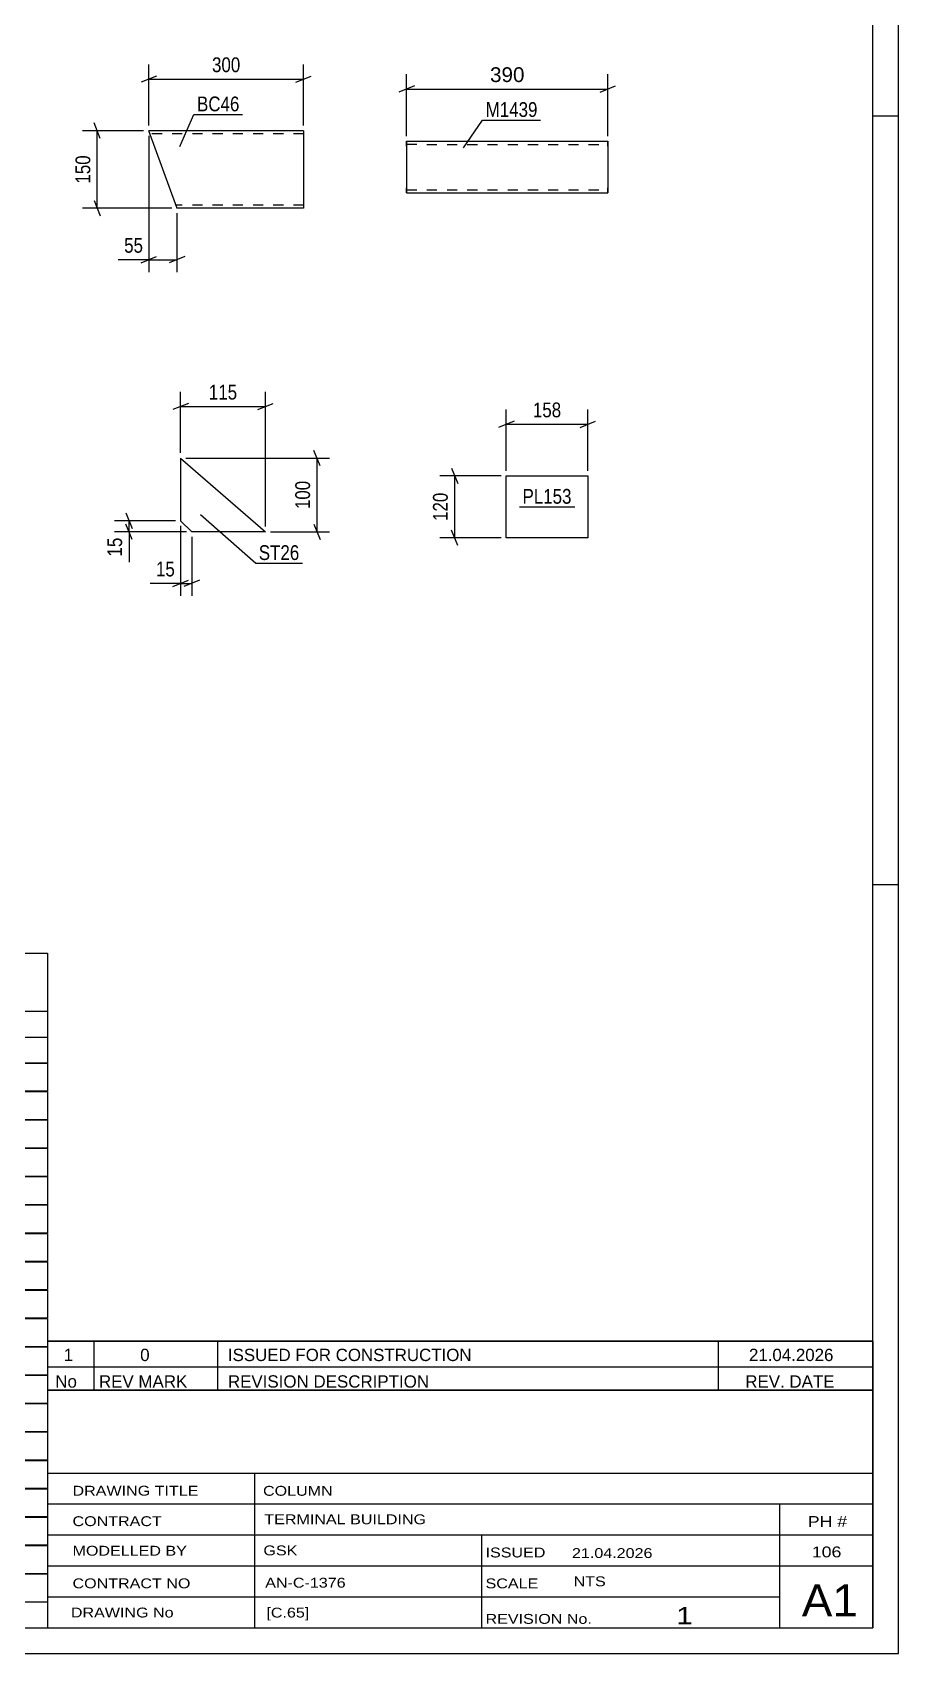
# Model space of a CAD drawing. Header units: millimetres. Extents: x 0 to 841, y 0 to 1249.
# Drawn here: x 673.1 to 841, y 0 to 314.2 of the extents above; entities that cross this region are included whole.
import ezdxf

# ---------------------------------------------------------------- set-up
doc = ezdxf.new("R2010")
doc.units = ezdxf.units.MM
doc.linetypes.add('DXK_LINE_DOT2', pattern=[3.9198, 1.9599, -1.9599])
doc.styles.add('Arial', font='ARIAL.TTF', dxfattribs={"height": 0.2})
doc.styles.add('Arial Narrow', font='ARIALN.TTF', dxfattribs={"height": 0.2})

# ---------------------------------------------------------------- blocks, each defined once
blk = doc.blocks.new('Unknown-284856767-1127')
at = {"color": 5, "linetype": 'Continuous'}
for p, q in [((841, 0), (841, 594)), ((836, 5), (836, 589)), ((841, 298), (836, 298)), ((841, 149), (836, 149)), ((5, 5), (836, 5)), ((0, 0), (841, 0))]:
    blk.add_line(p, q, dxfattribs=at)
blk = doc.blocks.new('Part-284856767-6835 - 6831')
at = {"color": 2, "linetype": 'Continuous'}
for p, q in [((764.96, 216.28), (764.96, 228.28)), ((764.96, 228.28), (780.77, 228.28)), ((780.77, 228.28), (780.77, 216.28)), ((780.77, 216.28), (764.96, 216.28))]:
    blk.add_line(p, q, dxfattribs=at)
blk = doc.blocks.new('Part-284856767-6868 - 6862')
at = {"color": 2, "linetype": 'Continuous'}
for p, q in [((745.64, 293.14), (745.64, 293.14)), ((745.64, 293.14), (784.64, 293.13)), ((745.64, 293.05), (745.64, 293.14)), ((745.64, 292.79), (745.64, 293.05)), ((745.64, 292.4), (745.64, 292.79)), ((745.64, 292.4), (745.64, 283.88)), ((784.64, 293.13), (784.64, 293.13)), ((784.64, 293.13), (784.64, 293.04)), ((784.64, 293.04), (784.64, 292.78)), ((784.64, 292.78), (784.64, 292.39)), ((784.64, 292.39), (784.64, 283.87)), ((745.64, 283.5), (745.64, 283.88)), ((745.64, 283.24), (745.64, 283.5)), ((745.64, 283.14), (745.64, 283.24)), ((745.64, 283.14), (745.64, 283.14)), ((745.64, 283.14), (784.64, 283.13)), ((784.64, 283.87), (784.64, 283.48)), ((784.64, 283.48), (784.64, 283.22)), ((784.64, 283.22), (784.64, 283.13)), ((784.64, 283.13), (784.64, 283.13))]:
    blk.add_line(p, q, dxfattribs=at)
at = {"color": 7, "linetype": 'DXK_LINE_DOT2'}
for p, q in [((745.64, 293.14), (784.64, 293.13)), ((745.64, 293.14), (745.64, 293.05)), ((745.64, 293.05), (745.64, 292.79)), ((745.64, 292.79), (745.64, 292.4)), ((745.64, 292.54), (745.64, 292.54)), ((745.64, 292.54), (784.64, 292.53)), ((745.64, 292.54), (784.64, 292.53)), ((745.64, 292.5), (745.64, 292.54)), ((745.64, 292.5), (745.64, 292.54)), ((745.64, 292.5), (745.64, 284.11)), ((745.64, 292.4), (745.64, 292.5)), ((745.64, 292.4), (745.64, 283.79)), ((745.64, 292.37), (745.64, 292.4)), ((745.64, 292.17), (745.64, 292.37)), ((784.64, 293.04), (784.64, 293.13)), ((784.64, 292.78), (784.64, 293.04)), ((784.64, 292.53), (784.64, 292.78)), ((784.64, 292.53), (784.64, 283.78)), ((784.64, 292.53), (784.64, 292.53)), ((784.64, 292.49), (784.64, 292.53)), ((784.64, 292.49), (784.64, 292.53)), ((784.64, 292.49), (784.64, 284.1)), ((784.64, 292.39), (784.64, 292.49)), ((784.64, 292.36), (784.64, 292.39)), ((784.64, 292.16), (784.64, 292.36)), ((745.64, 292.17), (745.64, 283.92)), ((784.64, 292.16), (784.64, 283.91)), ((745.64, 283.92), (745.64, 284.11)), ((745.64, 283.92), (745.64, 283.79)), ((745.64, 283.79), (745.64, 283.92)), ((745.64, 283.79), (745.64, 283.74)), ((745.64, 283.74), (745.64, 283.79)), ((745.64, 283.79), (745.64, 283.5)), ((745.64, 283.74), (745.64, 283.74)), ((745.64, 283.74), (784.64, 283.73)), ((745.64, 283.74), (784.64, 283.73)), ((745.64, 283.5), (745.64, 283.24)), ((745.64, 283.24), (745.64, 283.14)), ((745.64, 283.14), (784.64, 283.13)), ((784.64, 283.91), (784.64, 284.1)), ((784.64, 283.91), (784.64, 283.78)), ((784.64, 283.78), (784.64, 283.91)), ((784.64, 283.78), (784.64, 283.73)), ((784.64, 283.73), (784.64, 283.78)), ((784.64, 283.48), (784.64, 283.78)), ((784.64, 283.73), (784.64, 283.73)), ((784.64, 283.22), (784.64, 283.48)), ((784.64, 283.13), (784.64, 283.22))]:
    blk.add_line(p, q, dxfattribs=at)
blk = doc.blocks.new('Part-284856767-6986 - 6980')
at = {"color": 2, "linetype": 'Continuous'}
for p, q in [((701.84, 231.72), (701.84, 219.58)), ((701.84, 231.72), (718.27, 217.44)), ((701.84, 219.58), (703.98, 217.44)), ((718.27, 217.44), (703.98, 217.44))]:
    blk.add_line(p, q, dxfattribs=at)
blk = doc.blocks.new('Part-284856767-6924 - 6917')
at = {"color": 2, "linetype": 'Continuous'}
for p, q in [((725.67, 295.18), (695.67, 295.18)), ((701.09, 280.27), (695.67, 295.18)), ((725.67, 295.18), (725.67, 280.18)), ((701.13, 280.18), (701.09, 280.27)), ((725.67, 280.18), (701.13, 280.18))]:
    blk.add_line(p, q, dxfattribs=at)
at = {"color": 7, "linetype": 'DXK_LINE_DOT2'}
for p, q in [((725.67, 294.58), (695.89, 294.58)), ((700.91, 280.78), (700.89, 280.82)), ((725.67, 280.78), (700.91, 280.78)), ((725.67, 280.78), (725.67, 280.82))]:
    blk.add_line(p, q, dxfattribs=at)
blk = doc.blocks.new('StraightDimension-284856767-6837 - 6831')
at = {"color": 7, "linetype": 'Continuous'}
for p, q in [((754.36, 229.78), (755.56, 226.78)), ((763.96, 228.28), (752.11, 228.28)), ((754.96, 216.28), (754.96, 228.28)), ((755.56, 214.78), (754.36, 217.78)), ((763.96, 216.28), (752.11, 216.28))]:
    blk.add_line(p, q, dxfattribs=at)
at = {"color": 0}
blk.add_wipeout([(754.21, 225.62), (750.01, 225.62), (750.01, 218.94), (754.21, 218.94)], dxfattribs=at)
at = {"color": 3, "style": 'Arial Narrow'}
blk.add_text('120', height=2.863, rotation=90.0002, dxfattribs=at).set_placement((753.61, 219.54))
blk = doc.blocks.new('StraightDimension-284856767-6848 - 6831')
at = {"color": 7, "linetype": 'Continuous'}
for p, q in [((766.46, 238.88), (763.46, 237.68)), ((764.96, 229.28), (764.96, 241.13)), ((779.27, 237.68), (782.27, 238.88)), ((780.77, 229.28), (780.77, 241.13)), ((764.96, 238.28), (780.77, 238.28))]:
    blk.add_line(p, q, dxfattribs=at)
at = {"color": 0}
blk.add_wipeout([(776.21, 239.03), (776.21, 243.23), (769.52, 243.23), (769.52, 239.03)], dxfattribs=at)
at = {"color": 3, "style": 'Arial Narrow'}
blk.add_text('158', height=2.863, dxfattribs=at).set_placement((770.12, 239.63))
blk = doc.blocks.new('StraightDimension-284856767-6870 - 6862')
at = {"color": 7, "linetype": 'Continuous'}
for p, q in [((745.64, 294.14), (745.64, 306.11)), ((784.64, 294.13), (784.64, 306.11)), ((747.14, 303.86), (744.14, 302.66)), ((745.64, 303.26), (784.64, 303.26)), ((783.14, 302.66), (786.14, 303.86))]:
    blk.add_line(p, q, dxfattribs=at)
at = {"color": 0}
blk.add_wipeout([(769.08, 304.01), (769.08, 308.21), (761.21, 308.21), (761.21, 304.01)], dxfattribs=at)
at = {"color": 3, "style": 'Arial'}
blk.add_text('390', height=2.865, dxfattribs=at).set_placement((761.81, 304.61))
blk = doc.blocks.new('StraightDimension-284856767-7000 - 6980')
at = {"color": 7, "linetype": 'Continuous'}
for p, q in [((691.24, 221.08), (692.44, 218.08)), ((700.84, 219.58), (688.99, 219.58)), ((702.98, 217.44), (688.99, 217.44)), ((692.44, 215.94), (691.24, 218.94)), ((691.84, 217.44), (691.84, 219.58))]:
    blk.add_line(p, q, dxfattribs=at)
at = {"color": 0}
blk.add_wipeout([(691.09, 216.91), (686.89, 216.91), (686.89, 212.05), (691.09, 212.05)], dxfattribs=at)
at = {"color": 7, "linetype": 'Continuous'}
blk.add_line((691.84, 217.44), (691.84, 211.53), dxfattribs=at)
blk.add_line((691.84, 217.44), (691.84, 211.53), dxfattribs=at)
at = {"color": 3, "style": 'Arial Narrow'}
blk.add_text('15', height=2.863, rotation=90.0002, dxfattribs=at).set_placement((690.49, 212.65))
blk = doc.blocks.new('StraightDimension-284856767-6988 - 6980')
at = {"color": 7, "linetype": 'Continuous'}
for p, q in [((728.87, 230.22), (727.67, 233.22)), ((702.84, 231.72), (730.67, 231.72)), ((728.27, 217.44), (728.27, 231.72)), ((719.27, 217.44), (730.67, 217.44)), ((727.67, 218.94), (728.87, 215.94))]:
    blk.add_line(p, q, dxfattribs=at)
at = {"color": 0}
blk.add_wipeout([(727.52, 227.92), (723.32, 227.92), (723.32, 221.24), (727.52, 221.24)], dxfattribs=at)
at = {"color": 3, "style": 'Arial Narrow'}
blk.add_text('100', height=2.863, rotation=90.0002, dxfattribs=at).set_placement((726.92, 221.84))
blk = doc.blocks.new('StraightDimension-284856767-7011 - 6980')
at = {"color": 7, "linetype": 'Continuous'}
for p, q in [((703.34, 242.32), (700.34, 241.12)), ((701.84, 232.72), (701.84, 244.57)), ((716.77, 241.12), (719.77, 242.32)), ((718.27, 218.44), (718.27, 244.57)), ((701.84, 241.72), (718.27, 241.72))]:
    blk.add_line(p, q, dxfattribs=at)
at = {"color": 0}
blk.add_wipeout([(713.4, 242.47), (713.4, 246.67), (706.71, 246.67), (706.71, 242.47)], dxfattribs=at)
at = {"color": 3, "style": 'Arial Narrow'}
blk.add_text('115', height=2.863, dxfattribs=at).set_placement((707.31, 243.07))
blk = doc.blocks.new('StraightDimension-284856767-7021 - 6980')
at = {"color": 7, "linetype": 'Continuous'}
for p, q in [((701.84, 218.58), (701.84, 205.04)), ((703.98, 216.44), (703.98, 205.04)), ((700.34, 206.84), (703.34, 208.04)), ((701.84, 207.44), (703.98, 207.44)), ((705.48, 208.04), (702.48, 206.84))]:
    blk.add_line(p, q, dxfattribs=at)
at = {"color": 0}
blk.add_wipeout([(701.32, 208.19), (701.32, 212.39), (696.46, 212.39), (696.46, 208.19)], dxfattribs=at)
at = {"color": 7, "linetype": 'Continuous'}
blk.add_line((701.84, 207.44), (695.93, 207.44), dxfattribs=at)
blk.add_line((701.84, 207.44), (695.93, 207.44), dxfattribs=at)
at = {"color": 3, "style": 'Arial Narrow'}
blk.add_text('15', height=2.863, dxfattribs=at).set_placement((697.06, 208.79))
blk = doc.blocks.new('StraightDimension-284856767-6944 - 6917')
at = {"color": 7, "linetype": 'Continuous'}
for p, q in [((686.27, 293.68), (685.07, 296.68)), ((694.67, 295.18), (682.82, 295.18)), ((685.67, 280.18), (685.67, 295.18)), ((700.13, 280.18), (682.82, 280.18)), ((685.07, 281.68), (686.27, 278.68))]:
    blk.add_line(p, q, dxfattribs=at)
at = {"color": 0}
blk.add_wipeout([(684.92, 291.02), (680.72, 291.02), (680.72, 284.33), (684.92, 284.33)], dxfattribs=at)
at = {"color": 3, "style": 'Arial Narrow'}
blk.add_text('150', height=2.863, rotation=90.0002, dxfattribs=at).set_placement((684.32, 284.93))
blk = doc.blocks.new('StraightDimension-284856767-6966 - 6917')
at = {"color": 7, "linetype": 'Continuous'}
for p, q in [((695.67, 296.18), (695.67, 308.03)), ((725.67, 296.18), (725.67, 308.03)), ((697.17, 305.78), (694.17, 304.58)), ((695.67, 305.18), (725.67, 305.18)), ((724.17, 304.58), (727.17, 305.78))]:
    blk.add_line(p, q, dxfattribs=at)
at = {"color": 0}
blk.add_wipeout([(714.01, 305.93), (714.01, 310.13), (707.32, 310.13), (707.32, 305.93)], dxfattribs=at)
at = {"color": 3, "style": 'Arial Narrow'}
blk.add_text('300', height=2.863, dxfattribs=at).set_placement((707.92, 306.53))
blk = doc.blocks.new('StraightDimension-284856767-6926 - 6917')
at = {"color": 7, "linetype": 'Continuous'}
for p, q in [((695.67, 294.18), (695.67, 267.78)), ((701.13, 279.18), (701.13, 267.78)), ((694.17, 269.58), (697.17, 270.78)), ((702.63, 270.78), (699.63, 269.58)), ((695.67, 270.18), (701.13, 270.18))]:
    blk.add_line(p, q, dxfattribs=at)
at = {"color": 0}
blk.add_wipeout([(695.14, 270.93), (695.14, 275.13), (690.29, 275.13), (690.29, 270.93)], dxfattribs=at)
at = {"color": 7, "linetype": 'Continuous'}
blk.add_line((695.67, 270.18), (689.76, 270.18), dxfattribs=at)
blk.add_line((695.67, 270.18), (689.76, 270.18), dxfattribs=at)
at = {"color": 3, "style": 'Arial Narrow'}
blk.add_text('55', height=2.863, dxfattribs=at).set_placement((690.89, 271.53))
blk = doc.blocks.new('Unknown-284856767-14928')
at = {"color": 7, "linetype": 'Continuous'}
for p, q in [((676, 51.05), (676, 5)), ((676, 51.05), (836, 51.05)), ((836, 51), (836, 5)), ((676, 35), (836, 35)), ((716.14, 35), (716.14, 5)), ((676, 29), (836, 29)), ((818, 5.05), (818, 29.05)), ((676, 23), (836, 23)), ((760.14, 23), (760.14, 5)), ((676, 17), (836, 17)), ((676, 11), (818, 11)), ((676, 5), (836, 5))]:
    blk.add_line(p, q, dxfattribs=at)
at = {"color": 7, "style": 'Arial Narrow'}
for s, height, width, p in [('DRAWING TITLE', 1.9089, 1.425378, (680.88, 30.61)), ('COLUMN', 1.909, 1.425378, (717.81, 30.59)), ('CONTRACT', 1.909, 1.425378, (680.88, 24.71)), ('TERMINAL BUILDING', 1.9089, 1.425378, (718.06, 25.07)), ('MODELLED BY', 1.9089, 1.425378, (680.88, 18.98)), ('GSK', 1.909, 1.425378, (717.88, 19.04)), ('ISSUED', 1.909, 1.425378, (760.94, 18.64)), ('21.04.2026', 1.909, 1.425378, (777.69, 18.52)), ('CONTRACT NO', 1.9089, 1.425378, (680.88, 12.66)), ('AN-C-1376', 1.909, 1.425378, (718.23, 12.78)), ('SCALE', 1.909, 1.425378, (760.94, 12.65)), ('A1', 6.204, 1.25, (822.24, 7.2)), ('DRAWING No', 1.909, 1.425378, (680.56, 7)), ('[C.65]', 1.909, 1.425378, (718.46, 6.99)), ('REVISION No.', 1.9089, 1.425378, (760.94, 5.77)), ('1', 3.34, 1.5, (797.91, 5.68))]:
    blk.add_text(s, height=height, dxfattribs=dict(at, width=width)).set_placement(p)
at = {"color": 7, "linetype": 'Continuous', "style": 'Arial Narrow'}
for s, height, width, p in [('PH #', 2.1, 1.42538, (823.4, 24.55)), ('106', 2.1, 1.42538, (824.19, 18.65)), ('NTS', 1.909, 1.425378, (778, 13.05))]:
    blk.add_text(s, height=height, dxfattribs=dict(at, width=width)).set_placement(p)
blk = doc.blocks.new('Unknown-284856767-14929')
at = {"color": 7, "linetype": 'Continuous'}
for p, q in [((516, 135.75), (676, 135.75)), ((516, 124.5), (516, 135.75)), ((676, 135.75), (676, 124.5)), ((516, 124.5), (676, 124.5)), ((516, 124.5), (516, 119.5)), ((676, 124.5), (676, 119.5)), ((516, 119.5), (676, 119.5)), ((516, 119.5), (516, 114.5)), ((540, 119.5), (540, 114.5)), ((575.5, 119.5), (575.5, 114.5)), ((601.5, 119.5), (601.5, 114.5)), ((614.5, 119.5), (614.5, 114.5)), ((632, 119.5), (632, 114.5)), ((654, 119.5), (654, 114.5)), ((676, 119.5), (676, 114.5)), ((516, 114.5), (676, 114.5)), ((516, 114.45), (516, 109.05)), ((516, 114.45), (676, 114.45)), ((540, 114.5), (540, 109)), ((575.5, 114.5), (575.5, 109)), ((601.5, 114.5), (601.5, 109)), ((614.5, 114.5), (614.5, 109)), ((632, 114.5), (632, 109)), ((654, 114.5), (654, 109)), ((676, 114.45), (676, 109.05)), ((516, 109.05), (676, 109.05)), ((516, 108.95), (516, 103.55)), ((516, 108.95), (676, 108.95)), ((540, 109), (540, 103.5)), ((575.5, 109), (575.5, 103.5)), ((601.5, 109), (601.5, 103.5)), ((614.5, 109), (614.5, 103.5)), ((632, 109), (632, 103.5)), ((654, 109), (654, 103.5)), ((676, 108.95), (676, 103.55)), ((516, 103.55), (676, 103.55)), ((516, 103.45), (516, 98.05)), ((516, 103.45), (676, 103.45)), ((540, 103.5), (540, 98)), ((575.5, 103.5), (575.5, 98)), ((601.5, 103.5), (601.5, 98)), ((614.5, 103.5), (614.5, 98)), ((632, 103.5), (632, 98)), ((654, 103.5), (654, 98)), ((676, 103.45), (676, 98.05)), ((516, 98.05), (676, 98.05)), ((516, 97.95), (516, 92.55)), ((516, 97.95), (676, 97.95)), ((540, 98), (540, 92.5)), ((575.5, 98), (575.5, 92.5)), ((601.5, 98), (601.5, 92.5)), ((614.5, 98), (614.5, 92.5)), ((632, 98), (632, 92.5)), ((654, 98), (654, 92.5)), ((676, 97.95), (676, 92.55)), ((516, 92.55), (676, 92.55)), ((516, 92.45), (516, 87.05)), ((516, 92.45), (676, 92.45)), ((540, 92.5), (540, 87)), ((575.5, 92.5), (575.5, 87)), ((601.5, 92.5), (601.5, 87)), ((614.5, 92.5), (614.5, 87)), ((632, 92.5), (632, 87)), ((654, 92.5), (654, 87)), ((676, 92.45), (676, 87.05)), ((516, 87.05), (676, 87.05)), ((516, 86.95), (516, 81.55)), ((516, 86.95), (676, 86.95)), ((540, 87), (540, 81.5)), ((575.5, 87), (575.5, 81.5)), ((601.5, 87), (601.5, 81.5)), ((614.5, 87), (614.5, 81.5)), ((632, 87), (632, 81.5)), ((654, 87), (654, 81.5)), ((676, 86.95), (676, 81.55)), ((516, 81.55), (676, 81.55)), ((516, 81.45), (516, 76.05)), ((516, 81.45), (676, 81.45)), ((540, 81.5), (540, 76)), ((575.5, 81.5), (575.5, 76)), ((601.5, 81.5), (601.5, 76)), ((614.5, 81.5), (614.5, 76)), ((632, 81.5), (632, 76)), ((654, 81.5), (654, 76)), ((676, 81.45), (676, 76.05)), ((516, 76.05), (676, 76.05)), ((516, 75.95), (516, 70.55)), ((516, 75.95), (676, 75.95)), ((540, 76), (540, 70.5)), ((575.5, 76), (575.5, 70.5)), ((601.5, 76), (601.5, 70.5)), ((614.5, 76), (614.5, 70.5)), ((632, 76), (632, 70.5)), ((654, 76), (654, 70.5)), ((676, 75.95), (676, 70.55)), ((516, 70.55), (676, 70.55)), ((516, 70.45), (516, 65.05)), ((516, 70.45), (676, 70.45)), ((540, 70.5), (540, 65)), ((575.5, 70.5), (575.5, 65)), ((601.5, 70.5), (601.5, 65)), ((614.5, 70.5), (614.5, 65)), ((632, 70.5), (632, 65)), ((654, 70.5), (654, 65)), ((676, 70.45), (676, 65.05)), ((516, 65.05), (676, 65.05)), ((516, 64.95), (516, 59.55)), ((516, 64.95), (676, 64.95)), ((540, 65), (540, 59.5)), ((575.5, 65), (575.5, 59.5)), ((601.5, 65), (601.5, 59.5)), ((614.5, 65), (614.5, 59.5)), ((632, 65), (632, 59.5)), ((654, 65), (654, 59.5)), ((676, 64.95), (676, 59.55)), ((516, 59.55), (676, 59.55)), ((516, 59.45), (516, 54.05)), ((516, 59.45), (676, 59.45)), ((540, 59.5), (540, 54)), ((575.5, 59.5), (575.5, 54)), ((601.5, 59.5), (601.5, 54)), ((614.5, 59.5), (614.5, 54)), ((632, 59.5), (632, 54)), ((654, 59.5), (654, 54)), ((676, 59.45), (676, 54.05)), ((516, 54.05), (676, 54.05)), ((516, 53.95), (516, 48.55)), ((516, 53.95), (676, 53.95)), ((540, 54), (540, 48.5)), ((575.5, 54), (575.5, 48.5)), ((601.5, 54), (601.5, 48.5)), ((614.5, 54), (614.5, 48.5)), ((632, 54), (632, 48.5)), ((654, 54), (654, 48.5)), ((676, 53.95), (676, 48.55)), ((516, 48.55), (676, 48.55)), ((516, 48.45), (516, 43.05)), ((516, 48.45), (676, 48.45)), ((540, 48.5), (540, 43)), ((575.5, 48.5), (575.5, 43)), ((601.5, 48.5), (601.5, 43)), ((614.5, 48.5), (614.5, 43)), ((632, 48.5), (632, 43)), ((654, 48.5), (654, 43)), ((676, 48.45), (676, 43.05)), ((516, 43.05), (676, 43.05)), ((516, 42.95), (516, 37.55)), ((516, 42.95), (676, 42.95)), ((540, 43), (540, 37.5)), ((575.5, 43), (575.5, 37.5)), ((601.5, 43), (601.5, 37.5)), ((614.5, 43), (614.5, 37.5)), ((632, 43), (632, 37.5)), ((654, 43), (654, 37.5)), ((676, 42.95), (676, 37.55)), ((516, 37.55), (676, 37.55)), ((516, 37.45), (516, 32.05)), ((516, 37.45), (676, 37.45)), ((540, 37.5), (540, 32)), ((575.5, 37.5), (575.5, 32)), ((601.5, 37.5), (601.5, 32)), ((614.5, 37.5), (614.5, 32)), ((632, 37.5), (632, 32)), ((654, 37.5), (654, 32)), ((676, 37.45), (676, 32.05)), ((516, 32.05), (676, 32.05)), ((516, 31.95), (516, 26.55)), ((516, 31.95), (676, 31.95)), ((540, 32), (540, 26.5)), ((575.5, 32), (575.5, 26.5)), ((601.5, 32), (601.5, 26.5)), ((614.5, 32), (614.5, 26.5)), ((632, 32), (632, 26.5)), ((654, 32), (654, 26.5)), ((676, 31.95), (676, 26.55)), ((516, 26.55), (676, 26.55)), ((516, 26.45), (516, 21.05)), ((516, 26.45), (676, 26.45)), ((540, 26.5), (540, 21)), ((575.5, 26.5), (575.5, 21)), ((601.5, 26.5), (601.5, 21)), ((614.5, 26.5), (614.5, 21)), ((632, 26.5), (632, 21)), ((654, 26.5), (654, 21)), ((676, 26.45), (676, 21.05)), ((516, 21.05), (676, 21.05)), ((516, 20.95), (516, 15.55)), ((516, 20.95), (676, 20.95)), ((540, 21), (540, 15.5)), ((575.5, 21), (575.5, 15.5)), ((601.5, 21), (601.5, 15.5)), ((614.5, 21), (614.5, 15.5)), ((632, 21), (632, 15.5)), ((654, 21), (654, 15.5)), ((676, 20.95), (676, 15.55)), ((516, 15.55), (676, 15.55)), ((516, 15.45), (516, 10.05)), ((516, 15.45), (676, 15.45)), ((540, 15.5), (540, 10)), ((575.5, 15.5), (575.5, 10)), ((601.5, 15.5), (601.5, 10)), ((614.5, 15.5), (614.5, 10)), ((632, 15.5), (632, 10)), ((654, 15.5), (654, 10)), ((676, 15.45), (676, 10.05)), ((516, 10.05), (676, 10.05)), ((516, 10), (676, 10)), ((516, 10), (516, 5)), ((632, 10), (632, 5)), ((654, 10), (654, 5)), ((676, 10), (676, 5)), ((516, 5), (676, 5))]:
    blk.add_line(p, q, dxfattribs=at)
at = {"color": 7, "style": 'Arial Narrow'}
for s, height, width, p in [('GENERAL NOTES & WELD DETAILS :', 2.8633, 1.4, (517.15, 128.06)), ('REFER TYP DRAWING TYP-01', 1.9089, 1.6, (600.7, 128.16)), ('No. Required', 1.9089, 1.6, (647.41, 120.56)), ("MATERIAL LIST FOR ASSEMBLY MK'D", 1.9089, 1.6, (517.15, 120.56)), ('C65', 1.909, 1.794707, (612.2, 120.47)), ('1', 1.91, 1.794707, (638.08, 120.56)), ('Mark', 1.909, 1.7, (517.34, 115.5)), ('Profile', 1.909, 1.7, (550.41, 115.5)), ('Material', 1.909, 1.7, (580.54, 115.56)), ('No.', 1.909, 1.7, (605.5, 115.56)), ('Length', 1.909, 1.7, (616, 115.56)), ('Area', 1.909, 1.7, (638.5, 115.56)), ('Weight', 1.909, 1.7, (658, 115.56))]:
    blk.add_text(s, height=height, dxfattribs=dict(at, width=width)).set_placement(p)
at = {"color": 7, "linetype": 'Continuous', "style": 'Arial Narrow'}
for s, height, width, p in [('C65', 1.909, 1.794707, (517.5, 110.06)), ('SHS1000*24', 1.909, 1.794707, (542, 110.06)), ('E350', 1.909, 1.794707, (581.74, 110.06)), ('1', 1.91, 1.794707, (605.86, 110.06)), ('12751', 1.909, 1.794707, (616.4, 110.06)), ('51.1', 1.909, 1.794707, (640.13, 110.06)), ('9378.5', 1.909, 1.794707, (656.77, 110.06)), ('BP3', 1.909, 1.794707, (517.5, 104.56)), ('PL25*1700', 1.909, 1.794707, (542, 104.56)), ('E350', 1.909, 1.794707, (581.74, 104.56)), ('1', 1.91, 1.794707, (605.86, 104.56)), ('1700', 1.909, 1.794707, (618.58, 104.56)), ('6.0', 1.909, 1.794707, (642.32, 104.56)), ('567.2', 1.909, 1.794707, (658.96, 104.56)), ('BC12', 1.909, 1.794707, (517.5, 99.06)), ('RHS300*200*12', 1.9089, 1.794707, (542, 99.06)), ('E350', 1.909, 1.794707, (581.74, 99.06)), ('1', 1.91, 1.794707, (605.86, 99.06)), ('1075', 1.909, 1.794707, (618.58, 99.06)), ('1.1', 1.909, 1.794707, (642.32, 99.06)), ('96.4', 1.909, 1.794707, (661.14, 99.06)), ('TC10', 1.909, 1.794707, (517.5, 93.56)), ('RHS300*200*12', 1.9089, 1.794707, (542, 93.56)), ('E350', 1.909, 1.794707, (581.74, 93.56)), ('1', 1.91, 1.794707, (605.86, 93.56)), ('1075', 1.909, 1.794707, (618.58, 93.56)), ('1.1', 1.909, 1.794707, (642.32, 93.56)), ('96.4', 1.909, 1.794707, (661.14, 93.56)), ('SP5', 1.909, 1.794707, (517.5, 88.06)), ('PL25*440', 1.909, 1.794707, (542, 88.06)), ('E350', 1.909, 1.794707, (581.74, 88.06)), ('2', 1.91, 1.794707, (605.86, 88.06)), ('540', 1.909, 1.794707, (620.77, 88.06)), ('0.5', 1.909, 1.794707, (642.32, 88.06)), ('93.3', 1.909, 1.794707, (661.14, 88.06)), ('SP20', 1.909, 1.794707, (517.5, 82.56)), ('PL20*380', 1.909, 1.794707, (542, 82.56)), ('E350', 1.909, 1.794707, (581.74, 82.56)), ('4', 1.91, 1.794707, (605.86, 82.56)), ('380', 1.909, 1.794707, (620.77, 82.56)), ('0.3', 1.909, 1.794707, (642.32, 82.56)), ('90.7', 1.909, 1.794707, (661.14, 82.56)), ('ST1', 1.909, 1.794707, (517.5, 77.06)), ('PL20*300', 1.909, 1.794707, (542, 77.06)), ('E350', 1.909, 1.794707, (581.74, 77.06)), ('8', 1.91, 1.794707, (605.86, 77.06)), ('300', 1.909, 1.794707, (620.77, 77.06)), ('0.1', 1.909, 1.794707, (642.32, 77.06)), ('63.6', 1.909, 1.794707, (661.14, 77.06)), ('SP6', 1.909, 1.794707, (517.5, 71.56)), ('PL25*300', 1.909, 1.794707, (542, 71.56)), ('E350', 1.909, 1.794707, (581.74, 71.56)), ('2', 1.91, 1.794707, (605.86, 71.56)), ('440', 1.909, 1.794707, (620.77, 71.56)), ('0.3', 1.909, 1.794707, (642.32, 71.56)), ('51.8', 1.909, 1.794707, (661.14, 71.56)), ('PL101', 1.909, 1.794707, (517.5, 66.06)), ('PL6*990', 1.909, 1.794707, (542, 66.06)), ('E350', 1.909, 1.794707, (581.74, 66.06)), ('1', 1.91, 1.794707, (605.86, 66.06)), ('990', 1.909, 1.794707, (620.77, 66.06)), ('2.0', 1.909, 1.794707, (642.32, 66.06)), ('46.2', 1.909, 1.794707, (661.14, 66.06)), ('BC1', 1.909, 1.794707, (517.5, 60.56)), ('RHS300*200*12', 1.9089, 1.794707, (542, 60.56)), ('E350', 1.909, 1.794707, (581.74, 60.56)), ('1', 1.91, 1.794707, (605.86, 60.56)), ('475', 1.909, 1.794707, (620.77, 60.56)), ('0.5', 1.909, 1.794707, (642.32, 60.56)), ('42.6', 1.909, 1.794707, (661.14, 60.56)), ('TC7', 1.909, 1.794707, (517.5, 55.06)), ('RHS300*200*12', 1.9089, 1.794707, (542, 55.06)), ('E350', 1.909, 1.794707, (581.74, 55.06)), ('1', 1.91, 1.794707, (605.86, 55.06)), ('475', 1.909, 1.794707, (620.77, 55.06)), ('0.5', 1.909, 1.794707, (642.32, 55.06)), ('42.6', 1.909, 1.794707, (661.14, 55.06)), ('ST5', 1.909, 1.794707, (517.5, 49.56)), ('PL12*120', 1.909, 1.794707, (542, 49.56)), ('E350', 1.909, 1.794707, (581.74, 49.56)), ('32', 1.909, 1.794707, (604.76, 49.56)), ('120', 1.909, 1.794707, (620.77, 49.56)), ('0.0', 1.909, 1.794707, (642.32, 49.56)), ('21.4', 1.909, 1.794707, (661.14, 49.56)), ('TC450', 1.909, 1.794707, (517.5, 44.06)), ('SHS150*8', 1.909, 1.794707, (542, 44.06)), ('E350', 1.909, 1.794707, (581.74, 44.06)), ('1', 1.91, 1.794707, (605.86, 44.06)), ('560', 1.909, 1.794707, (620.77, 44.06)), ('0.3', 1.909, 1.794707, (642.32, 44.06)), ('19.0', 1.909, 1.794707, (661.14, 44.06)), ('TC506', 1.909, 1.794707, (517.5, 38.56)), ('SHS150*8', 1.909, 1.794707, (542, 38.56)), ('E350', 1.909, 1.794707, (581.74, 38.56)), ('1', 1.91, 1.794707, (605.86, 38.56)), ('550', 1.909, 1.794707, (620.77, 38.56)), ('0.3', 1.909, 1.794707, (642.32, 38.56)), ('18.6', 1.909, 1.794707, (661.14, 38.56)), ('BC46', 1.909, 1.794707, (517.5, 33.06)), ('SHS150*6', 1.909, 1.794707, (542, 33.06)), ('E350', 1.909, 1.794707, (581.74, 33.06)), ('2', 1.91, 1.794707, (605.86, 33.06)), ('300', 1.909, 1.794707, (620.77, 33.06)), ('0.2', 1.909, 1.794707, (642.32, 33.06)), ('14.8', 1.909, 1.794707, (661.14, 33.06)), ('M1439', 1.909, 1.794707, (517.5, 27.56)), ('RHS100*100*6', 1.9089, 1.794707, (542, 27.56)), ('E350', 1.909, 1.794707, (581.74, 27.56)), ('2', 1.91, 1.794707, (605.86, 27.56)), ('390', 1.909, 1.794707, (620.77, 27.56)), ('0.2', 1.909, 1.794707, (642.32, 27.56)), ('13.8', 1.909, 1.794707, (661.14, 27.56)), ('ST26', 1.909, 1.794707, (517.5, 22.06)), ('PL8*100', 1.909, 1.794707, (542, 22.06)), ('E350', 1.909, 1.794707, (581.74, 22.06)), ('32', 1.909, 1.794707, (604.76, 22.06)), ('115', 1.909, 1.794707, (620.77, 22.06)), ('0.0', 1.909, 1.794707, (642.32, 22.06)), ('11.3', 1.909, 1.794707, (661.14, 22.06)), ('PL152', 1.909, 1.794707, (517.5, 16.56)), ('PL12*158', 1.909, 1.794707, (542, 16.56)), ('E350', 1.909, 1.794707, (581.74, 16.56)), ('4', 1.91, 1.794707, (605.86, 16.56)), ('207', 1.909, 1.794707, (620.77, 16.56)), ('0.1', 1.909, 1.794707, (642.32, 16.56)), ('9.8', 1.909, 1.794707, (663.33, 16.56)), ('PL153', 1.909, 1.794707, (517.5, 11.06)), ('PL10*120', 1.909, 1.794707, (542, 11.06)), ('E350', 1.909, 1.794707, (581.74, 11.06)), ('4', 1.91, 1.794707, (605.86, 11.06)), ('158', 1.909, 1.794707, (620.77, 11.06)), ('0.0', 1.909, 1.794707, (642.32, 11.06)), ('6.0', 1.909, 1.794707, (663.33, 11.06)), ('Total', 1.909, 1.7, (618.33, 6.5)), ('68.8', 1.909, 1.794707, (639.64, 6.5)), ('106***', 1.909, 1.794707, (657.65, 6.5))]:
    blk.add_text(s, height=height, dxfattribs=dict(at, width=width)).set_placement(p)
blk = doc.blocks.new('Unknown-284856767-14931')
at = {"color": 7, "linetype": 'Continuous'}
for p, q in [((676, 60.55), (836, 60.55)), ((836, 60.55), (676, 60.55)), ((676, 60.55), (676, 55.55)), ((685, 60.55), (685, 55.55)), ((709, 60.55), (709, 55.55)), ((806, 60.55), (806, 55.55)), ((836, 60.55), (836, 55.55)), ((676, 55.55), (836, 55.55)), ((676, 55.55), (676, 51.05)), ((676, 55.55), (836, 55.55)), ((685, 55.55), (685, 51.05)), ((709, 55.55), (709, 51.05)), ((806, 55.55), (806, 51.05)), ((836, 55.55), (836, 51.05)), ((836, 51.05), (676, 51.05))]:
    blk.add_line(p, q, dxfattribs=at)
at = {"color": 7, "linetype": 'Continuous', "style": 'Arial Narrow'}
for s, height, width, p in [('1', 2.39, 1.196471, (679.16, 56.7)), ('0', 2.39, 1.196471, (694, 56.7)), ('ISSUED FOR CONSTRUCTION', 2.3861, 1.196471, (711, 56.7)), ('21.04.2026', 2.386, 1.196471, (812, 56.7)), ('No', 2.386, 1.2, (677.54, 51.55)), ('REV MARK', 2.386, 1.2, (686, 51.55)), ('REVISION DESCRIPTION', 2.3861, 1.2, (711, 51.55)), ('REV. DATE', 2.386, 1.2, (811.28, 51.55))]:
    blk.add_text(s, height=height, dxfattribs=dict(at, width=width)).set_placement(p)
blk = doc.blocks.new('Mark-284856767-6833 - 6831')
at = {"color": 0}
blk.add_wipeout([(777.62, 222.88), (777.62, 225.88), (768.11, 225.88), (768.11, 222.88)], dxfattribs=at)
blk.add_wipeout([(777.62, 222.88), (777.62, 225.88), (768.11, 225.88), (768.11, 222.88)], dxfattribs=at)
at = {"color": 30, "linetype": 'Continuous'}
blk.add_line((767.51, 222.28), (778.22, 222.28), dxfattribs=at)
at = {"color": 3, "style": 'Arial Narrow'}
blk.add_text('PL153', height=2.863, dxfattribs=at).set_placement((768.11, 222.88))
blk = doc.blocks.new('Mark-284856767-6864 - 6862')
at = {"color": 0}
blk.add_wipeout([(771.02, 297.85), (771.02, 300.85), (760.97, 300.85), (760.97, 297.85)], dxfattribs=at)
blk.add_wipeout([(771.02, 297.85), (771.02, 300.85), (760.97, 300.85), (760.97, 297.85)], dxfattribs=at)
at = {"color": 30, "linetype": 'Continuous'}
for p, q in [((756.65, 291.88), (760.37, 297.25)), ((760.37, 297.25), (771.62, 297.25))]:
    blk.add_line(p, q, dxfattribs=at)
at = {"color": 3, "style": 'Arial Narrow'}
blk.add_text('M1439', height=2.863, dxfattribs=at).set_placement((760.97, 297.85))
blk = doc.blocks.new('Mark-284856767-6982 - 6980')
at = {"color": 0}
blk.add_wipeout([(724.85, 211.97), (724.85, 214.97), (716.99, 214.97), (716.99, 211.97)], dxfattribs=at)
blk.add_wipeout([(724.85, 211.97), (724.85, 214.97), (716.99, 214.97), (716.99, 211.97)], dxfattribs=at)
at = {"color": 30, "linetype": 'Continuous'}
for p, q in [((705.7, 220.8), (716.39, 211.37)), ((716.39, 211.37), (725.45, 211.37))]:
    blk.add_line(p, q, dxfattribs=at)
at = {"color": 3, "style": 'Arial Narrow'}
blk.add_text('ST26', height=2.863, dxfattribs=at).set_placement((716.99, 211.97))
blk = doc.blocks.new('Mark-284856767-6920 - 6917')
at = {"color": 0}
blk.add_wipeout([(713.24, 298.94), (713.24, 301.94), (705.02, 301.94), (705.02, 298.94)], dxfattribs=at)
blk.add_wipeout([(713.24, 298.94), (713.24, 301.94), (705.02, 301.94), (705.02, 298.94)], dxfattribs=at)
at = {"color": 30, "linetype": 'Continuous'}
for p, q in [((701.7, 292.15), (704.42, 298.34)), ((704.42, 298.34), (713.84, 298.34))]:
    blk.add_line(p, q, dxfattribs=at)
at = {"color": 3, "style": 'Arial Narrow'}
blk.add_text('BC46', height=2.863, dxfattribs=at).set_placement((705.02, 298.94))

msp = doc.modelspace()

# ---------------------------------------------------------------- block references
for name in ['Unknown-284856767-1127', 'Part-284856767-6924 - 6917', 'Part-284856767-6868 - 6862', 'Part-284856767-6986 - 6980', 'Part-284856767-6835 - 6831', 'Unknown-284856767-14929', 'Unknown-284856767-14931', 'Unknown-284856767-14928']:
    msp.add_blockref(name, (0, 0))

# ---------------------------------------------------------------- next in the draw order: block references
for name in ['StraightDimension-284856767-6870 - 6862', 'StraightDimension-284856767-6944 - 6917', 'StraightDimension-284856767-6837 - 6831', 'Mark-284856767-6833 - 6831', 'StraightDimension-284856767-7000 - 6980']:
    msp.add_blockref(name, (0, 0))

# ---------------------------------------------------------------- next in the draw order: block references
for name in ['StraightDimension-284856767-6966 - 6917', 'Mark-284856767-6864 - 6862', 'StraightDimension-284856767-6926 - 6917', 'StraightDimension-284856767-6848 - 6831', 'StraightDimension-284856767-6988 - 6980']:
    msp.add_blockref(name, (0, 0))

# ---------------------------------------------------------------- next in the draw order: block references
for name in ['Mark-284856767-6920 - 6917', 'StraightDimension-284856767-7011 - 6980']:
    msp.add_blockref(name, (0, 0))

# ---------------------------------------------------------------- next in the draw order: block references
msp.add_blockref('StraightDimension-284856767-7021 - 6980', (0, 0))

# ---------------------------------------------------------------- next in the draw order: block references
msp.add_blockref('Mark-284856767-6982 - 6980', (0, 0))

doc.saveas('drawing.dxf')
